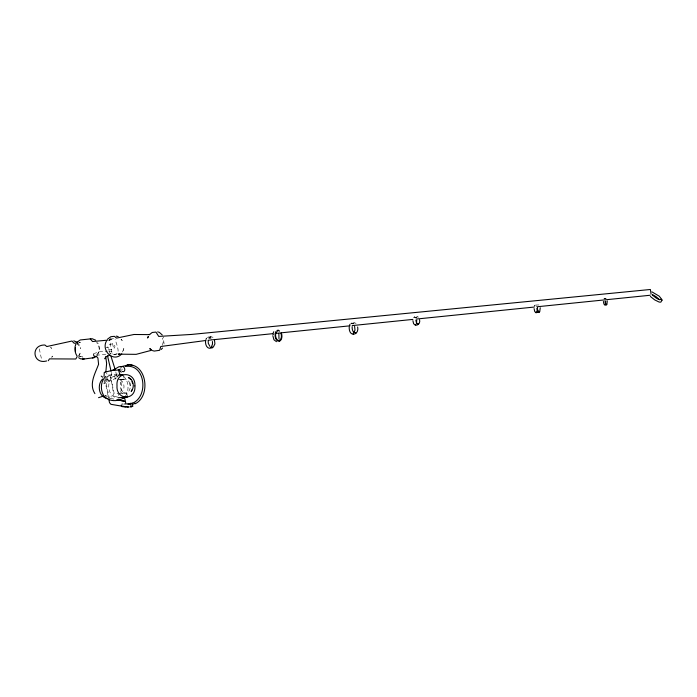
<?xml version="1.0" encoding="UTF-8"?>
<svg xmlns="http://www.w3.org/2000/svg" width="697" height="697" viewBox="0 0 697 697"><rect width="100%" height="100%" fill="white"/><g stroke="black" fill="none" stroke-linecap="round" stroke-linejoin="round"><path stroke-width="0.52" stroke-dasharray="3.48 2.61" d="M116.399 375.326L115.789 371.484M164.083 344.03L163.307 336.956M416.945 316.604L416.292 317.971M123.604 349.389L123.857 348.474L122.158 353.161M106.441 381.729L107.303 378.741L116.242 375.683M209.884 337.81L210.224 336.712L211.2 337.426L207.863 338.036L209.884 337.81L208.987 338.664M108.523 340.554L109.76 339.936L110.596 337.505M52.005 357.169L52.397 356.071L51.639 357.334M116.355 378.053L105.081 383.272L103.513 383.097M162.349 345.268L163.325 341.704L162.218 338.001M125.486 396.201C129.302 390.303 128.875 381.642 123.9 376.546M120.546 391.644C122.724 388.316 122.332 383.385 119.344 380.667M122.402 352.011L123.299 350.382M97.371 355.365C99.959 351.619 99.941 346.357 97.58 342.515M78.874 356.777L80.669 352.151L78.282 356.245M413.391 317.815L414.872 316.786M605.493 298.891L605.58 298.246M96.691 354.642C100.229 351.637 99.863 345.529 96.526 342.497M76.783 344.414L77.855 343.377M603.898 298.656L604.526 298.333M353.301 323.948L353.771 322.746M350.6 323.46L352.159 322.877M120.494 393.012C125.39 390.616 125.059 382.278 120.293 379.909M207.305 337.418L209.205 336.782M116.748 375.474C105.7 376.72 106.336 396.506 117.079 397.839M106.057 377.87L107.965 376.842M108.366 349.432C113.358 350.983 117.889 346.087 112.592 343.665L107.538 345.433M122.393 403.859L121.626 404.147L123.578 404.042M93.381 353.701L99.305 351.863L107.495 351.096M106.894 376.676L111.834 374.995L111.337 372.425M121.792 369.349L122.559 369.088M119.919 368.338L121.801 367.711M106.014 347.611L108.079 347.089L110.326 354.198M110.248 339.526L114.02 338.385L109.534 339.483L111.773 352.168L113.437 354.668L116.913 353.788M117.018 393.631L118.316 393.413L119.161 397.473M107.181 347.141L107.73 347.062M108.087 375.178L118.56 373.958M417.346 317.144L414.732 317.423L414.314 316.856L417.468 316.534L418.522 317.196M354.364 323.486L351.497 323.783L351.349 322.981L354.564 322.641L356.115 323.547M278.129 330.918L278.382 330.883A4.792 2.901 84.7 0 1 279.863 331.659M113.994 354.721C122.114 355.008 115.85 343.055 115.083 339.09M79.989 356.524L81.967 356.289L84.232 358.972M79.109 342.758L80.451 342.61L78.473 342.811M109.76 339.936L111.093 339.779L107.617 340.136M276.936 331.04L278.382 330.883M604.552 298.839L605.937 298.699L604.456 298.856M276.909 330.195L278.364 330.056M535.575 305.042L538.999 304.946M108.523 350.992L112.121 351.305L112.714 354.12M120.05 379.543L125.172 379.063L119.945 379.438M117.758 379.839L123.874 379.264M96.247 355.261L105.918 354.372M119.806 379.691L123.9 379.395L123.02 375.16M119.109 393.5L125.39 393.117L121.287 393.186M117.81 397.116L114.822 396.549L111.381 380.039M108.262 397.9L110.326 398.292M113.899 399.076L109.908 398.318L111.537 398.98M104.933 395.591L111.633 396.933M79.266 356.158L80.625 356.455M109.96 353.571L111.293 353.876M209.222 337.644L211.548 339.256M352.194 323.713L352.891 323.948M414.889 317.396L415.821 317.989M105.944 379.534L110.353 381.128L106.04 378.506M606.251 298.386L604.194 298.386L604.273 298.874M76.87 343.429L80.085 346.853M213.047 337.487L211.182 336.599L208.22 336.904L208.377 337.731M276.979 331.345L277.711 331.894M50.541 347.376L51.552 348.43L50.925 347.437M105.203 395.617L106.319 396.785M77.271 342.279L79.841 345.782L80.625 348.561L80.556 348.021M535.976 305.783L536.655 306.741M120.999 339.221L122.228 340.589L120.006 337.74M106.362 373.278L107.068 374.123M39.32 348.927L41.585 359.443M110.187 375.474L112.705 387.541L113.384 395.635M104.968 377.486L109.281 398.118M104.698 379.656L108.645 398.501M104.01 380.64L104.585 383.394M126.697 392.899L127.542 396.985M112.592 343.665L113.628 348.666M114.656 375.788L115.502 379.865M276.665 330.657A5.628 3.407 84.7 0 1 280.089 330.962M121.426 370.508A2.675 1.873 71.2 0 1 121.104 369.889M130.165 388.002A7.031 5.045 86.9 0 1 122.829 392.123A7.031 5.045 86.9 0 1 121.618 381.041A7.031 5.045 86.9 0 1 129.581 382.679M111.808 374.498L111.346 375.561L111.886 374.559"/><path stroke-width="1.05" d="M537.404 307.429C536.132 310.487 542.013 312.587 536.045 312.186M349.232 326.745C349.031 329.428 349.572 333.262 352.543 334.177C356.716 334.717 358.546 330.474 357.648 327.015M352.177 326.666C351.933 328.845 352.656 333.096 355.575 332.687L355.723 333.514M104.045 376.511L104.271 372.398L115.066 369.593M205.589 340.807C205.188 343.682 206.199 347.716 209.457 348.361M208.211 340.755L208.272 343.246L209.814 346.27M75.459 347.446L75.503 351.053M537.065 310.749L537.091 308.283M278.983 338.611L278.852 333.767M106.371 341.173C101.074 350.879 113.707 362.954 121.775 353.849M75.799 344.231C74.239 348.099 74.727 352.682 77.114 356.115M416.414 323.6L416.754 320.237M349.511 325.412L349.972 324.297M273.215 332.861L273.747 331.72M211.705 346.209L212.498 344.065L212.437 341.521M205.946 339.43L206.53 338.28M148.287 336.555L147.555 337.984L148.391 336.451M132.108 389.675L131.202 391.365C134.8 387.297 133.685 379.482 128.326 377.46L131.01 379.673M534.451 305.974L534.765 305.417M77.027 356.881L75.799 359.007L49.47 358.868L48.267 360.741M650.379 296.478L654.71 299.902L659.17 302.08L660.852 302.149L662.15 299.919L659.249 296.181L651.904 291.851M661.253 299.344C658.177 300.616 654.666 296.695 652.287 294.953M353.841 332.826L354.991 330.029L354.599 326.362M213.265 347.211L214.911 343.917L214.441 339.639M124.859 396.872C119.727 401.864 108.959 402.099 104.219 396.349C100.133 390.442 100.255 381.285 105.874 376.38M161.19 349.476L162.497 348.082M149.315 334.682L152.234 332.469L155.954 332.086L158.733 336.424L191.509 334.438L650.379 289.482L651.076 294.195M102.564 379.046C96.866 384.465 98.704 397.273 107.277 398.466M116.965 376.938L119.222 374.655M107.538 339.125L110.867 336.695L114.369 336.329L116.53 338.106L133.972 334.49L149.733 334.621M76.949 342.279L80.216 339.962L92.126 338.707L95.707 340.223M603.402 301.496L603.916 304.005L604.9 305.19L606.887 304.598L607.279 300.938M605.318 304.476L605.745 301.217M534.094 308.632L534.712 311.454L535.949 312.779L539.713 311.829L540.253 307.769M536.612 311.873L539.26 311.576L539.347 312.134M412.877 320.681L413.617 323.713L415.194 325.107C418.566 325.665 420.369 322.659 419.568 319.74M135.157 403.772C151.266 396.157 146.666 362.501 127.133 364.906M113.01 370.238L118.943 366.744L122.263 366.474A2.675 1.873 71.2 0 1 124.78 369.602A2.675 1.873 71.2 0 1 122.315 371.396M133.345 404.19L135.113 403.171M276.352 332.103A4.792 2.901 84.7 0 0 275.855 337.261A4.792 2.901 84.7 0 0 278.652 340.432L280.089 339.909A4.792 2.901 84.7 0 0 280.969 333.488M92.379 357.927L95.925 356.812M109.804 355.235L105.927 356.725L104.925 358.833L105.778 356.942L106.624 363.529L105.839 371.937M130.095 406.978L132.813 406.351L132.142 403.093M127.978 404.295L131.027 403.154M129.328 404.068C149.228 400.749 146.579 363.137 125.547 366.465M119.475 370.124L120.25 369.863L112.234 370.499M120.625 366.866L129.172 364.731M98.538 397.682L103.104 396.184M151.85 350.208L136.15 354.346L118.29 354.154L119.806 353.963M605.144 304.615L606.521 304.362L606.599 304.877M127.542 396.985L118.124 397.778M606.338 304.415L605.432 303.439L604.996 301.348M417.912 323.931L416.475 322.807L415.865 320.324M78.656 357.735L80.443 358.798L84.232 358.972M82.342 359.216L94.226 357.692M77.123 342.959L74.143 343.264L71.991 341.033L46.821 346.54L44.887 345.015C30.45 344.571 32.524 364.845 46.655 360.95M205.972 340.476L160.772 346.496L159.639 350.312L154.264 351.061L152.556 350.643M208.133 340.258L273.137 333.636M275.306 333.419L350.051 325.813M352.22 325.586L412.885 319.409M416.135 319.078L534.216 307.055M537.465 306.724L650.135 295.258M107.617 340.136L92.562 341.547L90.279 338.908M119.884 375.239L123.02 375.003M124.554 403.99L130.618 403.659L131.289 406.917M122.672 406.325L124.789 406.517M126.915 406.7L129.032 406.891M128.274 407.179L121.905 406.612L121.208 405.157M125.756 406.83L110.945 404.312L109.516 402.683L108.863 399.547M120.581 400.557L124.597 401.263L116.896 399.651M122.785 398.048L124.78 398.431L125.721 402.971M119.37 374.132L122.498 375.387M73.795 340.833L77.271 342.279M129.093 364.548L132.691 365.42M116.286 336.12L118.211 336.599M157.627 331.894L159.317 332.338L162.253 334.961M276.5 341.687L273.965 339.814L272.823 335.684M121.287 372.146L119.884 371.022M652.409 294.535L656.417 296.905L659.554 299.78M272.902 334.212L273.416 334.473M151.049 349.493L149.724 348.639L150.944 349.606M101.196 376.092L102.773 377.243M661 299.666L661.906 300.329M118.368 369.628L120.006 374.873M94.905 393.631C88.676 384.012 95.193 373.514 98.582 364.261L97.911 358.023L96.778 356.707L93.868 356.028L93.546 354.477M110.971 356.237L115.144 369.445M131.977 381.416L132.596 383.42M107.547 355.871L111.102 371.396M129.825 383.115L130.339 385.615M279.392 340.302L279.558 341.138M353.196 333.21L353.353 334.063M418.2 323.87L418.305 324.471M415.63 324.401L415.743 325.029M281.396 333.114A5.628 3.407 84.7 0 1 280.595 340.424A5.628 3.407 84.7 0 1 275.968 339.03A5.628 3.407 84.7 0 1 275.977 331.484M134.904 385.938C136.176 400.967 115.833 400.496 117.009 385.676C115.667 370.455 135.976 371.388 134.904 385.938M212.385 347.716L210.442 348.221L210.276 347.359L212.219 346.871L212.385 347.716"/></g></svg>
